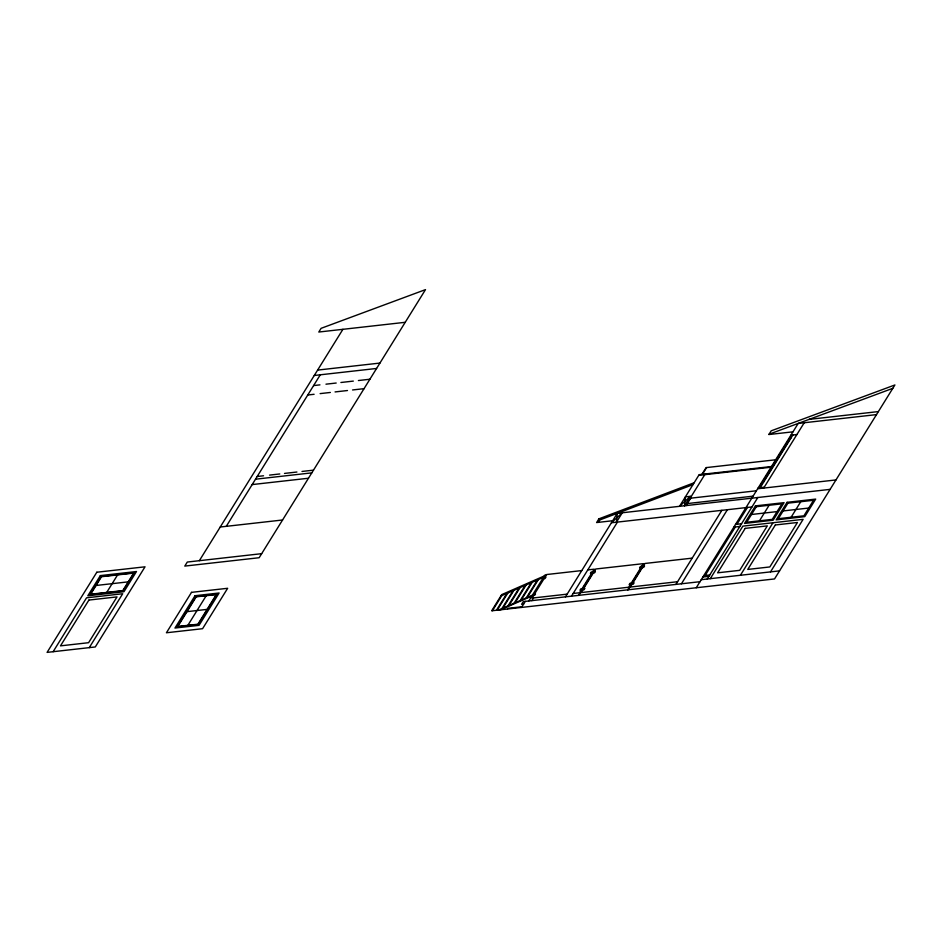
<?xml version="1.0" encoding="UTF-8"?>
<svg xmlns="http://www.w3.org/2000/svg" width="942" height="942" viewBox="0 0 942 942"><rect width="100%" height="100%" fill="white"/><g stroke="black" fill="none" stroke-linecap="round" stroke-linejoin="round"><path stroke-width="1.41" d="M830.114 489.369L617.281 513.331L616.445 522.198L622.297 512.766L611.429 522.763L751.987 506.937M684.54 505.76L685.376 496.893L690.392 496.328L684.54 505.76L690.639 498.177L686.047 505.583L689.144 498.353L756.402 490.782M53.129 651.699L86.558 597.817L122.695 593.754L89.266 647.637M106.717 592.424L117.573 574.914M199.351 560.69L342.912 329.323M226.268 526.342L320.292 374.798M187.847 625.347L206.227 595.709M492.43 610.71L501.792 595.615M496.446 610.251L506.914 593.378M497.199 610.169L507.879 592.954M501.933 608.556L513.013 590.705M502.887 608.143L513.967 590.281M508.021 605.894L519.101 588.032M508.986 605.471L520.066 587.608M507.491 609.015L507.903 608.332L521.962 606.754M514.108 603.221L525.189 585.359M515.074 602.798L526.154 584.947M520.208 600.549L531.288 582.698M521.162 600.136L532.242 582.274M526.295 597.887L537.376 580.025M527.261 597.463L538.341 579.601M521.538 607.425L525.306 601.361M528.815 600.972L544.876 575.079L546.384 574.914M533.667 595.415L531.995 598.111L567.131 594.155M534.503 594.061L544.111 578.576M544.947 577.234L546.619 574.538L581.756 570.581M531.83 600.631L533.502 597.934M694.148 482.751L598.912 518.842L596.616 522.551L612.677 520.738M598.123 522.386L600.419 518.677L598.912 518.842M565.459 596.851L617.281 513.331M571.488 596.168L617.446 522.08M581.226 590.057L579.554 592.753L573.16 593.472M582.062 588.715L591.67 573.219M592.506 571.876L594.178 569.18L587.784 569.898M578.518 595.379L594.885 569.451L578.824 595.344M582.792 589.88L581.12 592.577L628.75 587.219L630.422 584.523M583.628 588.538L593.248 573.042M594.084 571.7L595.756 569.003L643.374 563.646L641.702 566.33M631.258 583.169L640.866 567.685M627.702 589.833L644.081 563.917L628.02 589.798M631.988 584.346L630.316 587.043L677.569 581.72M632.824 582.992L642.432 567.508M643.268 566.154L644.94 563.469L692.193 558.147M701.92 474.356L706.1 467.621L775.631 459.79M702.426 474.297L706.606 467.562M690.145 498.236L705.181 473.991M675.897 584.417L721.866 510.328M770.391 434.368L770.897 433.544M681.419 583.793L727.389 509.704M696.232 587.761L798.192 423.429L876.496 414.61M759.064 487.815L791.763 435.11M705.134 575.48L735.349 526.978M736.891 524.294L747.465 507.444M762.902 482.375L790.715 437.736M760.194 487.685L792.881 434.98M707.265 579L757.827 497.506M763.679 488.074L804.221 422.746M710.28 578.659L742.873 526.131L803.114 519.348L770.521 571.876M759.476 520.808L769.119 505.265M740.4 575.268L772.993 522.739M791.103 517.252L800.747 501.709M690.392 496.328L679.523 506.325L699.164 474.662L771.451 466.525M544.346 575.939L501.697 594.626L491.677 610.793L774.536 578.941L894.9 384.96L771.18 430.835L768.884 434.533L792.976 431.825M500.826 596.039L543.463 577.352M498.624 610.004L532.383 595.214M500.555 609.792L531.853 596.074M599.571 520.043L692.971 484.635M769.084 434.215L892.792 388.339M405.213 322.305L318.808 332.031L321.116 328.322L425.501 289.618L259.156 557.723L184.797 566.083L187.305 562.044L261.664 553.672M317.619 370.088L379.92 363.07M314.275 375.481L376.576 368.463M313.604 385.572L319.95 384.866M325.967 384.183L336.2 383.029M340.91 382.499L353.332 381.098M358.407 380.533L369.888 379.237M307.763 395.004L314.098 394.286M320.115 393.615L330.348 392.461M335.058 391.931L347.48 390.53M352.555 389.964L364.048 388.669M257.201 476.499L263.536 475.781M269.553 475.109L279.786 473.956M284.496 473.426L296.918 472.024M301.993 471.459L313.486 470.164M255.529 479.195L311.814 472.86M809.107 419.378L878.38 411.583M252.185 484.577L308.47 478.242M790.88 435.216L796.897 434.533M790.091 437.806L791.209 437.677M220.251 527.014L282.553 519.996M698.74 475.345L771.027 467.208M762.396 482.422L763.526 482.304M758.18 487.909L764.209 487.238M757.662 488.757L835.966 479.937M687.307 503.57L753.058 496.163M96.084 585.477L128.206 581.862M751.504 514.485L777.103 511.6M783.132 510.929L808.731 508.044M735.514 524.447L741.531 523.776M733.842 527.143L739.859 526.472M186.999 611.652L207.075 609.392M593.142 571.806L591.258 572.018L590.422 573.36L592.306 573.148M593.448 571.77L595.332 571.558L594.496 572.901L592.612 573.113M642.326 566.26L640.454 566.472L639.618 567.826L641.502 567.614M642.644 566.224L644.528 566.012L643.692 567.367L641.808 567.579M582.686 588.644L580.814 588.856L579.978 590.198L581.85 589.986M583.004 588.609L584.888 588.397L584.052 589.739L582.168 589.951M631.882 583.098L629.998 583.31L629.162 584.664L631.046 584.452M632.2 583.063L634.084 582.851L633.248 584.205L631.364 584.417M703.756 575.644L709.773 574.961M702.92 576.987L708.937 576.304M701.248 579.683L779.552 570.864M699.988 581.697L523.293 601.597L521.621 604.281L523.634 604.058M96.826 572.23L47.1 652.382L95.295 646.954L145.021 566.813L96.826 572.23M100.347 575.597L87.806 595.803L123.955 591.729L136.484 571.523L100.347 575.597M101.218 576.433L89.937 594.626L123.072 590.893L134.353 572.712L101.218 576.433M101.512 576.716L90.656 594.225L122.778 590.61L133.646 573.101L101.512 576.716M88.901 600.066L60.488 645.859L88.595 642.703L117.008 596.898L88.901 600.066M191.509 592.353L166.428 632.765L202.577 628.703L227.646 588.291L191.509 592.353M195.018 595.721L174.965 628.043L199.056 625.335L219.109 593.001L195.018 595.721M195.901 596.557L177.096 626.866L198.173 624.499L216.978 594.19L195.901 596.557M196.195 596.839L177.803 626.477L197.891 624.216L216.271 594.579L196.195 596.839M534.126 594.108L533.29 595.45L534.667 595.297L535.503 593.955L534.126 594.108M544.57 577.269L543.734 578.623L545.112 578.459L545.948 577.116L544.57 577.269M755.449 505.866L744.545 523.434L773.158 520.22L784.062 502.651L755.449 505.866M756.32 506.714L746.676 522.257L772.275 519.372L781.919 503.829L756.32 506.714M745.216 528.368L717.639 572.818L739.729 570.334L767.306 525.883L745.216 528.368M787.065 502.31L776.173 519.878L804.786 516.652L815.678 499.095L787.065 502.31M787.948 503.158L778.304 518.701L803.903 515.816L813.547 500.273L787.948 503.158M775.337 524.977L747.76 569.427L769.849 566.943L797.427 522.492L775.337 524.977"/></g></svg>
